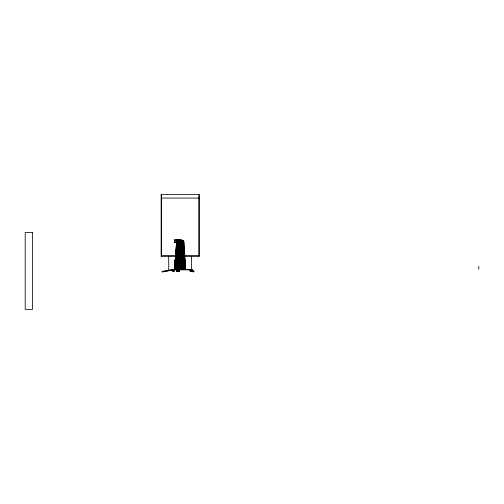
<?xml version="1.0" encoding="UTF-8"?>
<svg xmlns="http://www.w3.org/2000/svg" width="504" height="504" viewBox="0 0 504 504"><rect width="100%" height="100%" fill="white"/><g stroke="black" fill="none" stroke-linecap="round" stroke-linejoin="round"><path stroke-width="0.76" d="M174.176 269.363L174.201 269.041L176.702 269.369L176.898 239.778L176.104 239.778L176.709 239.778L177.49 239.803L177.547 269.369L178.088 239.835L177.282 239.803M176.312 239.778L176.898 239.778L175.852 269.369M178.473 239.873L179.267 239.923L179.222 269.369L178.681 239.879L178.088 239.835L178.384 269.369L178.681 239.879M176.633 248.34L176.652 245.227M176.854 239.967L176.854 242.241L174.441 242.235L174.441 239.967L176.891 239.967L175.852 269.048M176.173 242.884L176.45 243.495L176.381 242.235L176.45 243.508L176.186 242.235L176.873 242.248L175.411 269.048L176.715 242.241L175.046 269.048L175.682 258.823M176.375 242.241L176.633 243.495L176.57 242.241L175.361 261.009M176.602 242.292L176.28 251.754M176.702 269.369L177.49 239.803M176.003 259.61L176.148 254.898M176.041 259.081L176.161 255.257M176.324 251.427L176.646 242.235L175.757 259.081M175.795 256.788L176.135 249.889M176.205 248.359L176.507 242.235M175.707 259.081L176.526 242.235M174.945 267.498L175.146 263.636M175.342 260.549L175.43 259.006L174.982 260.077L174.384 269.369M174.951 267.58L175.153 263.926M175.405 259.434L174.756 269.048L175.613 259.012M183.733 244.364L183.916 242.815M173.874 270.585L173.206 271.083M174.037 270.585A0.756 0.756 0 0 1 172.904 271.24A0.756 0.756 0 0 1 172.904 269.936A0.756 0.756 0 0 1 174.037 270.585L173.893 270.994M174.34 269.041L174.611 267.548M175.165 265.312L174.548 269.048L175.184 260.077L176.387 258.628M190.411 270.831L190.298 270.39L190.846 270.087M190.543 270.396L190.543 270.831M191.407 270.679L191.167 271.058M191.558 270.831L191.589 270.396M172.941 270.446L173.244 270.1M173.981 270.875L173.981 270.308M190.613 270.27L190.373 270.686M191.142 270.95L191.142 270.264L190.474 270.081M190.481 270.157L190.241 270.95L191.281 271.139M191.167 270.95L190.474 271.133M172.878 270.188L173.527 270.024M173.924 270.994L172.878 270.988M190.348 270.157L190.991 270.049M191.041 271.133L191.35 270.39M191.413 271.064L190.77 271.171M193.429 271.864L193.933 271.637L191.659 269.369L173.042 269.363M173.023 270.1L173.924 270.194M173.282 269.369L162.08 271.385L162.194 271.864M162.175 271.864L173.111 269.861L191.381 269.861L193.46 271.864M173.332 269.861L162.382 271.87L162.288 271.391M173.282 271.158L173.634 271.139M190.619 270.043L191.142 270.049M161.349 198.066L198.973 198.066M161.349 255.61L176.243 255.61M184.861 255.61L199.162 255.61M175.587 256.366L161.16 256.366L161.16 194.613L199.162 194.613L199.162 256.366L184.735 256.366M176.891 271.36L176.891 269.861L176.86 271.36L179.317 271.36L179.317 269.861L176.69 269.898L176.709 271.322M179.279 271.322L176.652 271.36L176.671 269.861M177.881 239.835L178.492 239.873M179.059 239.917L179.852 239.973L180.873 269.369L180.426 240.03L179.644 239.967M180.218 240.03L180.999 240.099L182.498 269.369L181.566 240.169L180.791 240.093M173.282 270.018L173.811 270.1M181.364 240.162L182.127 240.251L184.092 269.369L182.681 240.332L181.925 240.244M182.473 240.326L183.229 240.427L185.655 269.369L183.765 240.521L183.021 240.421M190.789 270.043L191.552 270.396M190.991 271.177L190.191 270.824M191.041 270.081L191.596 270.686M173.704 270.188L173.855 270.44M173.244 271.083L172.941 270.743M191.192 269.861L193.24 271.864L193.712 271.637L191.419 269.363M193.895 271.637L191.627 269.369L191.596 256.366M185.207 266.238L185.466 269.363L185.207 265.413M185.245 267.019L185.447 269.363M182.681 240.332L184.88 269.369L183.229 240.427M183.683 242.078L184.042 247.533M184.193 249.827L184.552 255.333M184.697 257.62L185.056 263.126M181.566 240.169L183.305 269.369L182.127 240.251M176.249 242.235L176.293 243.186M180.426 240.03L181.692 269.369L180.999 240.099M179.267 239.923L180.048 269.369L179.852 239.973M478.8 266.269L478.8 269.293M198.973 194.613L198.973 256.366M179.285 269.861L179.285 271.36M174.995 239.967L174.995 242.241M174.812 239.967L174.812 242.235M174.649 239.967L174.649 242.241M168.72 256.366L168.72 270.213M161.349 194.613L161.349 256.366M191.394 270.314A0.756 0.756 0 0 1 190.858 271.347A0.756 0.756 0 0 1 189.939 270.642A0.756 0.756 0 0 1 190.789 269.861M190.984 269.911A0.756 0.756 0 0 1 191.293 270.144M175.172 259.61L174.548 269.041L175.172 259.61M176.255 259.006L175.184 260.077L176.255 259.006M32.508 232.514L25.2 232.514L25.2 309.387L32.508 309.387L32.508 232.514M184.943 263.107L184.748 260.763L184.924 263.107M179.096 271.36L179.096 269.861L179.078 271.36M190.361 271.209A0.756 0.756 0 0 0 191.57 270.705A0.756 0.756 0 0 0 190.531 269.911A0.756 0.756 0 0 0 190.361 271.209M190.569 271.215A0.756 0.756 0 0 0 191.778 270.711A0.756 0.756 0 0 0 190.739 269.917A0.756 0.756 0 0 0 190.569 271.215M190.474 271.215A0.756 0.756 0 0 0 191.684 270.711A0.756 0.756 0 0 0 190.644 269.917A0.756 0.756 0 0 0 190.474 271.215M173.149 271.247A0.756 0.756 0 0 0 174.283 270.591A0.756 0.756 0 0 0 173.149 269.936A0.756 0.756 0 0 0 173.149 271.247"/></g></svg>
